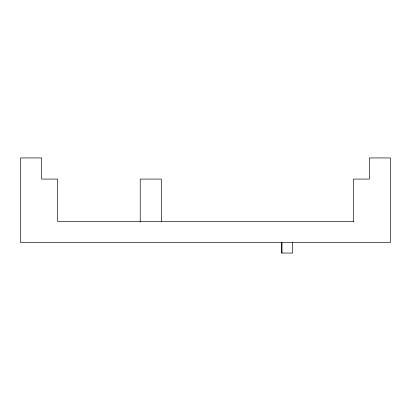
<?xml version="1.0" encoding="UTF-8"?>
<svg xmlns="http://www.w3.org/2000/svg" width="411" height="411" viewBox="0 0 411 411"><rect width="100%" height="100%" fill="white"/><g stroke="black" fill="none" stroke-linecap="round" stroke-linejoin="round"><path stroke-width="0.62" d="M353.907 221.354L57.54 221.354L57.54 179.078L41.686 179.078L41.686 157.942L20.55 157.942L20.55 242.49L390.45 242.49L390.45 157.942L369.314 157.942L369.314 179.078L353.46 179.078L353.46 221.354M292.56 242.49L292.56 253.058L281.663 253.058L281.663 242.49M281.992 242.49L281.992 253.058M161.359 221.354L161.359 179.078L140.223 179.078L140.223 221.991"/></g></svg>
